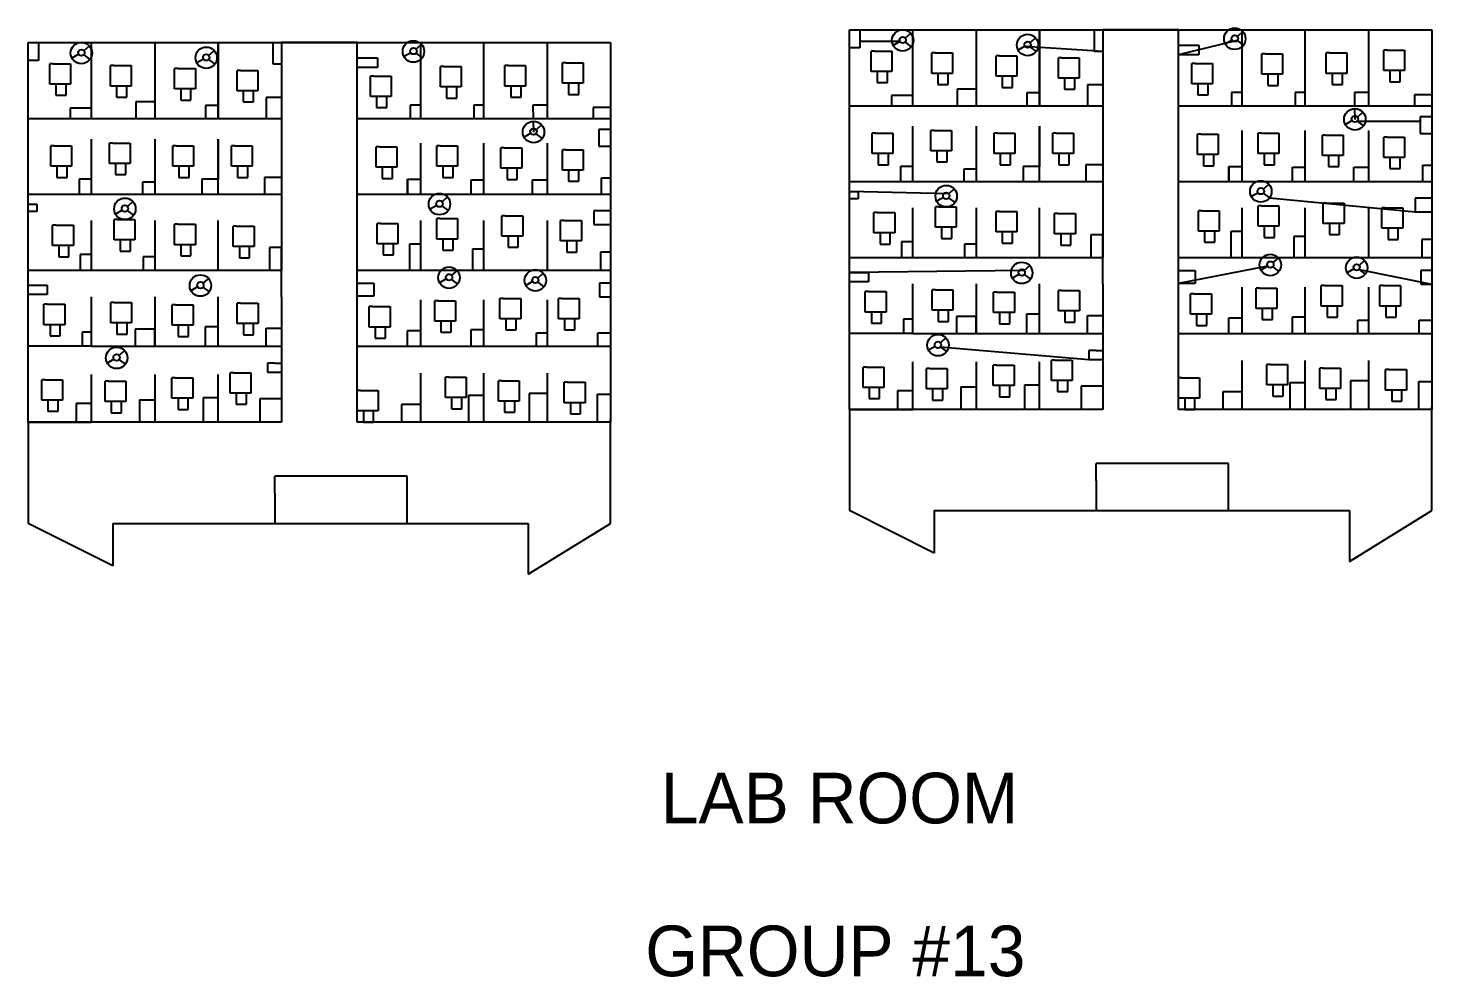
# Model space of a CAD drawing. Header units: inches. Extents: x -283 to 383, y -369 to 81.
import ezdxf

# ---------------------------------------------------------------- set-up
doc = ezdxf.new("R2010")
doc.units = ezdxf.units.IN
doc.header["$MEASUREMENT"] = 0

msp = doc.modelspace()

# ---------------------------------------------------------------- linework, layer by layer
for p, q in [((106.64, 80.31), (382.64, 80.31)), ((106.64, -99.69), (106.64, 80.31)), ((106.64, 80.31), (111.54, 80.31)), ((106.64, 80.31), (222.56, 80.31)), ((111.54, 80.31), (111.54, 71.79)), ((136.64, 44.31), (136.64, 80.31)), ((166.64, 80.31), (166.64, 44.31)), ((196.64, 44.31), (196.64, 80.31)), ((196.64, 80.31), (196.64, 44.31)), ((222.56, 80.31), (222.56, 70.21)), ((262.64, 80.31), (226.64, 80.31)), ((226.64, 80.31), (226.64, -27.69)), ((262.64, -99.69), (262.64, 80.31)), ((262.64, 80.31), (292.64, 80.31)), ((292.64, 80.31), (292.64, 44.31)), ((322.64, 44.31), (322.64, 80.31)), ((352.64, 80.31), (352.64, 44.31)), ((382.64, 80.31), (382.64, -99.69)), ((-282.52, 74.29), (-6.52, 74.29)), ((-282.52, -105.71), (-282.52, 74.29)), ((-282.52, 74.29), (-277.62, 74.29)), ((-282.52, 74.29), (-166.6, 74.29)), ((-277.62, 74.29), (-277.62, 65.77)), ((-252.52, 38.29), (-252.52, 74.29)), ((-222.52, 74.29), (-222.52, 38.29)), ((-192.52, 74.29), (-192.52, 38.29)), ((-192.52, 38.29), (-192.52, 74.29)), ((-166.6, 74.29), (-166.6, 64.19)), ((-126.52, 74.29), (-162.52, 74.29)), ((-162.52, 74.29), (-162.52, -33.71)), ((-126.52, -105.71), (-126.52, 74.29)), ((-126.52, 74.29), (-96.52, 74.29)), ((-96.15, 73.42), (-98.71, 71.1)), ((-96.52, 74.29), (-96.52, 38.29)), ((-66.52, 38.29), (-66.52, 74.29)), ((-36.52, 74.29), (-36.52, 38.29)), ((-6.52, 74.29), (-6.52, -105.71)), ((130.59, 74.68), (127.44, 72.84)), ((133.03, 74.43), (135.96, 72.22)), ((135.67, 78.7), (133.11, 76.38)), ((194.83, 76.46), (192.26, 74.14)), ((287.93, 75.42), (284.78, 73.57)), ((290.37, 75.17), (293.3, 72.95)), ((293.01, 79.43), (290.45, 77.11)), ((-258.58, 68.67), (-261.73, 66.82)), ((-256.14, 68.42), (-253.2, 66.21)), ((-253.5, 72.69), (-256.06, 70.37)), ((-194.34, 70.45), (-196.9, 68.13)), ((-126.52, 67.04), (-116.94, 67.04)), ((-116.94, 67.04), (-116.94, 62.34)), ((-101.23, 69.4), (-104.38, 67.56)), ((-98.79, 69.15), (-95.86, 66.94)), ((111.54, 71.79), (106.64, 71.79)), ((116.94, 60.53), (116.94, 70.2)), ((118.52, 70.2), (116.94, 70.2)), ((118.52, 70.2), (126.81, 70.2)), ((126.81, 70.2), (126.81, 60.53)), ((145.62, 59.64), (145.62, 69.3)), ((147.2, 69.3), (145.62, 69.3)), ((147.2, 69.3), (155.49, 69.3)), ((155.49, 69.3), (155.49, 59.64)), ((176.1, 58.29), (176.1, 67.96)), ((177.68, 67.96), (176.1, 67.96)), ((177.68, 67.96), (185.97, 67.96)), ((185.97, 67.96), (185.97, 58.29)), ((189.75, 72.45), (186.59, 70.6)), ((192.18, 72.19), (195.12, 69.98)), ((205.68, 57.4), (205.68, 67.06)), ((207.25, 67.06), (205.68, 67.06)), ((207.25, 67.06), (215.55, 67.06)), ((215.55, 67.06), (215.55, 57.4)), ((222.56, 70.21), (226.64, 70.21)), ((262.64, 73.05), (272.22, 73.05)), ((272.22, 68.35), (262.64, 68.35)), ((272.22, 73.05), (272.22, 68.35)), ((302.03, 59.19), (302.03, 68.85)), ((303.61, 68.85), (302.03, 68.85)), ((303.61, 68.85), (311.9, 68.85)), ((311.9, 68.85), (311.9, 59.19)), ((332.51, 59.64), (332.51, 69.3)), ((334.09, 69.3), (332.51, 69.3)), ((334.09, 69.3), (342.38, 69.3)), ((342.38, 69.3), (342.38, 59.64)), ((359.85, 60.98), (359.85, 70.64)), ((361.43, 70.64), (359.85, 70.64)), ((361.43, 70.64), (369.72, 70.64)), ((369.72, 70.64), (369.72, 60.98)), ((-277.62, 65.77), (-282.52, 65.77)), ((-272.23, 54.52), (-272.23, 64.18)), ((-270.65, 64.18), (-272.23, 64.18)), ((-270.65, 64.18), (-262.35, 64.18)), ((-262.35, 64.18), (-262.35, 54.52)), ((-243.54, 53.62), (-243.54, 63.29)), ((-241.96, 63.29), (-243.54, 63.29)), ((-241.96, 63.29), (-233.67, 63.29)), ((-233.67, 63.29), (-233.67, 53.62)), ((-213.07, 52.28), (-213.07, 61.94)), ((-211.49, 61.94), (-213.07, 61.94)), ((-211.49, 61.94), (-203.2, 61.94)), ((-203.2, 61.94), (-203.2, 52.28)), ((-199.42, 66.43), (-202.57, 64.58)), ((-196.98, 66.18), (-194.04, 63.97)), ((-183.49, 51.38), (-183.49, 61.05)), ((-181.91, 61.05), (-183.49, 61.05)), ((-181.91, 61.05), (-173.62, 61.05)), ((-173.62, 61.05), (-173.62, 51.38)), ((-166.6, 64.19), (-162.52, 64.19)), ((-116.94, 62.34), (-126.52, 62.34)), ((-87.13, 53.18), (-87.13, 62.84)), ((-85.55, 62.84), (-87.13, 62.84)), ((-85.55, 62.84), (-77.26, 62.84)), ((-77.26, 62.84), (-77.26, 53.18)), ((-56.65, 53.62), (-56.65, 63.29)), ((-55.08, 63.29), (-56.65, 63.29)), ((-55.08, 63.29), (-46.78, 63.29)), ((-46.78, 63.29), (-46.78, 53.62)), ((-29.32, 54.97), (-29.32, 64.63)), ((-27.74, 64.63), (-29.32, 64.63)), ((-27.74, 64.63), (-19.44, 64.63)), ((-19.44, 64.63), (-19.44, 54.97)), ((126.81, 60.53), (116.94, 60.53)), ((116.94, 60.53), (116.94, 60.53)), ((119.83, 60.53), (119.83, 55.24)), ((124.68, 55.24), (124.68, 60.53)), ((268.87, 54.71), (268.87, 64.38)), ((270.45, 64.38), (268.87, 64.38)), ((270.45, 64.38), (278.74, 64.38)), ((278.74, 64.38), (278.74, 54.71)), ((369.72, 60.98), (359.85, 60.98)), ((359.85, 60.98), (359.85, 60.98)), ((362.74, 60.98), (362.74, 55.69)), ((367.59, 55.69), (367.59, 60.98)), ((-262.35, 54.52), (-272.23, 54.52)), ((-272.23, 54.52), (-272.23, 54.52)), ((-269.34, 54.52), (-269.34, 49.23)), ((-264.48, 49.23), (-264.48, 54.52)), ((-233.67, 53.62), (-243.54, 53.62)), ((-243.54, 53.62), (-243.54, 53.62)), ((-240.65, 53.62), (-240.65, 48.33)), ((-235.8, 48.33), (-235.8, 53.62)), ((-120.3, 48.7), (-120.3, 58.36)), ((-118.72, 58.36), (-120.3, 58.36)), ((-118.72, 58.36), (-110.42, 58.36)), ((-110.42, 58.36), (-110.42, 48.7)), ((-46.78, 53.62), (-56.65, 53.62)), ((-56.65, 53.62), (-56.65, 53.62)), ((-53.77, 53.62), (-53.77, 48.33)), ((-48.91, 48.33), (-48.91, 53.62)), ((-19.44, 54.97), (-29.32, 54.97)), ((-29.32, 54.97), (-29.32, 54.97)), ((-26.43, 54.97), (-26.43, 49.68)), ((-21.57, 49.68), (-21.57, 54.97)), ((119.83, 55.24), (124.68, 55.24)), ((155.49, 59.64), (145.62, 59.64)), ((145.62, 59.64), (145.62, 59.64)), ((148.51, 59.64), (148.51, 54.35)), ((148.51, 54.35), (153.36, 54.35)), ((153.36, 54.35), (153.36, 59.64)), ((185.97, 58.29), (176.1, 58.29)), ((176.1, 58.29), (176.1, 58.29)), ((178.98, 58.29), (178.98, 53)), ((183.84, 53), (183.84, 58.29)), ((215.55, 57.4), (205.68, 57.4)), ((205.68, 57.4), (205.68, 57.4)), ((208.56, 57.4), (208.56, 52.11)), ((213.42, 52.11), (213.42, 57.4)), ((226.64, 54.18), (219.42, 54.18)), ((219.42, 54.18), (219.42, 44.31)), ((278.74, 54.71), (268.87, 54.71)), ((268.87, 54.71), (268.87, 54.71)), ((271.76, 54.71), (271.76, 49.42)), ((276.61, 49.42), (276.61, 54.71)), ((311.9, 59.19), (302.03, 59.19)), ((302.03, 59.19), (302.03, 59.19)), ((304.92, 59.19), (304.92, 53.9)), ((304.92, 53.9), (309.77, 53.9)), ((309.77, 53.9), (309.77, 59.19)), ((342.38, 59.64), (332.51, 59.64)), ((332.51, 59.64), (332.51, 59.64)), ((335.4, 59.64), (335.4, 54.35)), ((335.4, 54.35), (340.25, 54.35)), ((340.25, 54.35), (340.25, 59.64)), ((362.74, 55.69), (367.59, 55.69)), ((-269.34, 49.23), (-264.48, 49.23)), ((-240.65, 48.33), (-235.8, 48.33)), ((-203.2, 52.28), (-213.07, 52.28)), ((-213.07, 52.28), (-213.07, 52.28)), ((-210.18, 52.28), (-210.18, 46.99)), ((-210.18, 46.99), (-205.33, 46.99)), ((-205.33, 46.99), (-205.33, 52.28)), ((-173.62, 51.38), (-183.49, 51.38)), ((-183.49, 51.38), (-183.49, 51.38)), ((-180.6, 51.38), (-180.6, 46.09)), ((-175.75, 46.09), (-175.75, 51.38)), ((-162.52, 48.16), (-169.75, 48.16)), ((-169.75, 48.16), (-169.75, 38.29)), ((-110.42, 48.7), (-120.3, 48.7)), ((-120.3, 48.7), (-120.3, 48.7)), ((-117.41, 48.7), (-117.41, 43.41)), ((-112.55, 43.41), (-112.55, 48.7)), ((-77.26, 53.18), (-87.13, 53.18)), ((-87.13, 53.18), (-87.13, 53.18)), ((-84.24, 53.18), (-84.24, 47.88)), ((-84.24, 47.88), (-79.39, 47.88)), ((-79.39, 47.88), (-79.39, 53.18)), ((-53.77, 48.33), (-48.91, 48.33)), ((-26.43, 49.68), (-21.57, 49.68)), ((136.64, 49.07), (126.64, 49.07)), ((126.64, 49.07), (126.64, 44.31)), ((166.64, 52.13), (157.68, 52.13)), ((157.68, 52.13), (157.68, 44.31)), ((178.98, 53), (183.84, 53)), ((196.64, 50.43), (190.77, 50.43)), ((190.77, 50.43), (190.77, 44.31)), ((208.56, 52.11), (213.42, 52.11)), ((271.76, 49.42), (276.61, 49.42)), ((292.64, 50.5), (287.74, 50.5)), ((287.74, 50.5), (287.74, 44.31)), ((322.64, 50.5), (317.88, 50.5)), ((317.88, 50.5), (317.88, 44.31)), ((352.64, 50.5), (345.88, 50.5)), ((345.88, 50.5), (346, 44.31)), ((382.64, 49.42), (374.41, 49.42)), ((374.41, 49.42), (374.41, 44.31)), ((-252.52, 43.05), (-262.52, 43.05)), ((-262.52, 43.05), (-262.52, 38.29)), ((-222.52, 46.12), (-231.48, 46.12)), ((-231.48, 46.12), (-231.48, 38.29)), ((-192.52, 44.42), (-198.4, 44.42)), ((-198.4, 44.42), (-198.4, 38.29)), ((-180.6, 46.09), (-175.75, 46.09)), ((-117.41, 43.41), (-112.55, 43.41)), ((-96.52, 44.48), (-101.43, 44.48)), ((-101.43, 44.48), (-101.43, 38.29)), ((-66.52, 44.48), (-71.28, 44.48)), ((-71.28, 44.48), (-71.28, 38.29)), ((-36.52, 44.48), (-43.29, 44.48)), ((-43.29, 44.48), (-43.17, 38.29)), ((-6.52, 43.41), (-14.76, 43.41)), ((-14.76, 43.41), (-14.76, 38.29)), ((106.64, 8.31), (106.64, 44.31)), ((106.64, 44.31), (226.64, 44.31)), ((262.64, 44.31), (382.64, 44.31)), ((346.02, 42.92), (346.12, 37.83)), ((349.89, 41.25), (347.33, 38.93)), ((-282.52, 2.29), (-282.52, 38.29)), ((-282.52, 38.29), (-162.52, 38.29)), ((-126.52, 38.29), (-6.52, 38.29)), ((-43.14, 36.91), (-43.04, 31.82)), ((-39.27, 35.23), (-41.83, 32.92)), ((136.64, 8.31), (136.64, 34.52)), ((166.64, 34.52), (166.64, 8.31)), ((196.64, 8.31), (196.64, 34.52)), ((196.64, 34.52), (196.64, 15.48)), ((344.81, 37.23), (341.66, 35.39)), ((347.25, 36.98), (350.19, 34.77)), ((382.64, 39), (377.11, 39)), ((377.11, 39), (377.11, 31.08)), ((-252.52, 2.29), (-252.52, 28.5)), ((-222.52, 28.5), (-222.52, 2.29)), ((-192.52, 2.29), (-192.52, 28.5)), ((-192.52, 28.5), (-192.52, 9.46)), ((-44.35, 31.22), (-47.5, 29.37)), ((-41.91, 30.97), (-38.98, 28.76)), ((-6.52, 32.99), (-12.05, 32.99)), ((-12.05, 32.99), (-12.05, 25.07)), ((117.39, 21.58), (117.39, 31.25)), ((118.96, 31.25), (117.39, 31.25)), ((118.96, 31.25), (127.26, 31.25)), ((127.26, 31.25), (127.26, 21.58)), ((145.17, 22.92), (145.17, 32.59)), ((146.75, 32.59), (145.17, 32.59)), ((146.75, 32.59), (155.04, 32.59)), ((155.04, 32.59), (155.04, 22.92)), ((175.2, 21.58), (175.2, 31.25)), ((176.78, 31.25), (175.2, 31.25)), ((176.78, 31.25), (185.07, 31.25)), ((185.07, 31.25), (185.07, 21.58)), ((202.99, 21.58), (202.99, 31.25)), ((204.57, 31.25), (202.99, 31.25)), ((204.57, 31.25), (212.86, 31.25)), ((212.86, 31.25), (212.86, 21.58)), ((271.56, 21.13), (271.56, 30.8)), ((273.14, 30.8), (271.56, 30.8)), ((273.14, 30.8), (281.43, 30.8)), ((281.43, 30.8), (281.43, 21.13)), ((292.64, 32.59), (292.64, 8.31)), ((300.24, 21.58), (300.24, 31.25)), ((301.82, 31.25), (300.24, 31.25)), ((301.82, 31.25), (310.11, 31.25)), ((310.11, 31.25), (310.11, 21.58)), ((322.64, 8.31), (322.64, 32.59)), ((330.72, 20.69), (330.72, 30.35)), ((332.29, 30.35), (330.72, 30.35)), ((332.29, 30.35), (340.59, 30.35)), ((340.59, 30.35), (340.59, 20.69)), ((352.64, 32.59), (352.64, 8.31)), ((359.85, 19.79), (359.85, 29.45)), ((361.43, 29.45), (359.85, 29.45)), ((361.43, 29.45), (369.72, 29.45)), ((369.72, 29.45), (369.72, 19.79)), ((377.11, 31.08), (382.64, 31.08)), ((-271.78, 15.57), (-271.78, 25.23)), ((-270.2, 25.23), (-271.78, 25.23)), ((-270.2, 25.23), (-261.91, 25.23)), ((-261.91, 25.23), (-261.91, 15.57)), ((-243.99, 16.91), (-243.99, 26.58)), ((-242.41, 26.58), (-243.99, 26.58)), ((-242.41, 26.58), (-234.12, 26.58)), ((-234.12, 26.58), (-234.12, 16.91)), ((-213.96, 15.57), (-213.96, 25.23)), ((-212.38, 25.23), (-213.96, 25.23)), ((-212.38, 25.23), (-204.09, 25.23)), ((-204.09, 25.23), (-204.09, 15.57)), ((-186.18, 15.57), (-186.18, 25.23)), ((-184.6, 25.23), (-186.18, 25.23)), ((-184.6, 25.23), (-176.31, 25.23)), ((-176.31, 25.23), (-176.31, 15.57)), ((-117.61, 15.12), (-117.61, 24.78)), ((-116.03, 24.78), (-117.61, 24.78)), ((-116.03, 24.78), (-107.73, 24.78)), ((-107.73, 24.78), (-107.73, 15.12)), ((-96.52, 26.58), (-96.52, 2.29)), ((-88.92, 15.57), (-88.92, 25.23)), ((-87.34, 25.23), (-88.92, 25.23)), ((-87.34, 25.23), (-79.05, 25.23)), ((-79.05, 25.23), (-79.05, 15.57)), ((-66.52, 2.29), (-66.52, 26.58)), ((-58.45, 14.67), (-58.45, 24.34)), ((-56.87, 24.34), (-58.45, 24.34)), ((-56.87, 24.34), (-48.58, 24.34)), ((-48.58, 24.34), (-48.58, 14.67)), ((-36.52, 26.58), (-36.52, 2.29)), ((-29.32, 13.78), (-29.32, 23.44)), ((-27.74, 23.44), (-29.32, 23.44)), ((-27.74, 23.44), (-19.44, 23.44)), ((-19.44, 23.44), (-19.44, 13.78)), ((-12.05, 25.07), (-6.52, 25.07)), ((127.26, 21.58), (117.39, 21.58)), ((117.39, 21.58), (117.39, 21.58)), ((120.27, 21.58), (120.27, 16.29)), ((125.13, 16.29), (125.13, 21.58)), ((155.04, 22.92), (145.17, 22.92)), ((145.17, 22.92), (145.17, 22.92)), ((148.06, 22.92), (148.06, 17.63)), ((152.91, 17.63), (152.91, 22.92)), ((185.07, 21.58), (175.2, 21.58)), ((175.2, 21.58), (175.2, 21.58)), ((178.09, 21.58), (178.09, 16.29)), ((182.94, 16.29), (182.94, 21.58)), ((212.86, 21.58), (202.99, 21.58)), ((202.99, 21.58), (202.99, 21.58)), ((205.87, 21.58), (205.87, 16.29)), ((210.73, 16.29), (210.73, 21.58)), ((281.43, 21.13), (271.56, 21.13)), ((271.56, 21.13), (271.56, 21.13)), ((274.45, 21.13), (274.45, 15.84)), ((279.3, 15.84), (279.3, 21.13)), ((310.11, 21.58), (300.24, 21.58)), ((300.24, 21.58), (300.24, 21.58)), ((303.13, 21.58), (303.13, 16.29)), ((307.98, 16.29), (307.98, 21.58)), ((340.59, 20.69), (330.72, 20.69)), ((330.72, 20.69), (330.72, 20.69)), ((333.6, 20.69), (333.6, 15.4)), ((338.46, 15.4), (338.46, 20.69)), ((-261.91, 15.57), (-271.78, 15.57)), ((-271.78, 15.57), (-271.78, 15.57)), ((-268.89, 15.57), (-268.89, 10.28)), ((-264.04, 10.28), (-264.04, 15.57)), ((-234.12, 16.91), (-243.99, 16.91)), ((-243.99, 16.91), (-243.99, 16.91)), ((-241.1, 16.91), (-241.1, 11.62)), ((-236.25, 11.62), (-236.25, 16.91)), ((-204.09, 15.57), (-213.96, 15.57)), ((-213.96, 15.57), (-213.96, 15.57)), ((-211.07, 15.57), (-211.07, 10.28)), ((-206.22, 10.28), (-206.22, 15.57)), ((-176.31, 15.57), (-186.18, 15.57)), ((-186.18, 15.57), (-186.18, 15.57)), ((-183.29, 15.57), (-183.29, 10.28)), ((-178.44, 10.28), (-178.44, 15.57)), ((-107.73, 15.12), (-117.61, 15.12)), ((-117.61, 15.12), (-117.61, 15.12)), ((-114.72, 15.12), (-114.72, 9.83)), ((-109.86, 9.83), (-109.86, 15.12)), ((-79.05, 15.57), (-88.92, 15.57)), ((-88.92, 15.57), (-88.92, 15.57)), ((-86.03, 15.57), (-86.03, 10.28)), ((-81.18, 10.28), (-81.18, 15.57)), ((-48.58, 14.67), (-58.45, 14.67)), ((-58.45, 14.67), (-58.45, 14.67)), ((-55.56, 14.67), (-55.56, 9.38)), ((-50.71, 9.38), (-50.71, 14.67)), ((-19.44, 13.78), (-29.32, 13.78)), ((-29.32, 13.78), (-29.32, 13.78)), ((-26.43, 13.78), (-26.43, 8.49)), ((-21.57, 8.49), (-21.57, 13.78)), ((120.27, 16.29), (125.13, 16.29)), ((136.64, 15.48), (130.85, 15.48)), ((130.85, 15.48), (130.85, 8.31)), ((148.06, 17.63), (152.91, 17.63)), ((166.64, 14.13), (160.84, 14.13)), ((160.84, 14.13), (160.84, 8.31)), ((178.09, 16.29), (182.94, 16.29)), ((196.64, 15.48), (188.93, 15.48)), ((188.93, 15.48), (188.93, 8.31)), ((205.87, 16.29), (210.73, 16.29)), ((226.64, 16.29), (218.65, 16.29)), ((218.65, 16.29), (218.65, 8.31)), ((274.45, 15.84), (279.3, 15.84)), ((286.38, 15.46), (286.38, 8.31)), ((286.38, 8.31), (286.38, 15.46)), ((286.38, 15.46), (292.64, 15.46)), ((303.13, 16.29), (307.98, 16.29)), ((316.63, 8.31), (316.63, 15.16)), ((316.63, 15.16), (322.64, 15.16)), ((333.6, 15.4), (338.46, 15.4)), ((345.66, 8.31), (345.66, 15.16)), ((345.66, 15.16), (352.64, 15.16)), ((369.72, 19.79), (359.85, 19.79)), ((359.85, 19.79), (359.85, 19.79)), ((362.74, 19.79), (362.74, 14.5)), ((362.74, 14.5), (367.59, 14.5)), ((367.59, 14.5), (367.59, 19.79)), ((378.33, 8.31), (378.33, 16.06)), ((378.33, 16.06), (382.64, 16.06)), ((-268.89, 10.28), (-264.04, 10.28)), ((-252.52, 9.46), (-258.31, 9.46)), ((-258.31, 9.46), (-258.31, 2.29)), ((-241.1, 11.62), (-236.25, 11.62)), ((-222.52, 8.12), (-228.33, 8.12)), ((-228.33, 8.12), (-228.33, 2.29)), ((-211.07, 10.28), (-206.22, 10.28)), ((-192.52, 9.46), (-200.23, 9.46)), ((-200.23, 9.46), (-200.23, 2.29)), ((-183.29, 10.28), (-178.44, 10.28)), ((-162.52, 10.27), (-170.52, 10.27)), ((-170.52, 10.27), (-170.52, 2.29)), ((-114.72, 9.83), (-109.86, 9.83)), ((-102.78, 9.44), (-102.78, 2.29)), ((-102.78, 2.29), (-102.78, 9.44)), ((-102.78, 9.44), (-96.52, 9.44)), ((-86.03, 10.28), (-81.18, 10.28)), ((-72.54, 2.29), (-72.54, 9.14)), ((-72.54, 9.14), (-66.52, 9.14)), ((-55.56, 9.38), (-50.71, 9.38)), ((-43.5, 2.29), (-43.5, 9.14)), ((-43.5, 9.14), (-36.52, 9.14)), ((-26.43, 8.49), (-21.57, 8.49)), ((-10.84, 2.29), (-10.84, 10.05)), ((-10.84, 10.05), (-6.52, 10.05)), ((106.64, -27.69), (106.64, 8.31)), ((106.64, 8.31), (226.64, 8.31)), ((262.64, 8.31), (382.64, 8.31)), ((305.34, 7.07), (302.78, 4.75)), ((-282.52, -33.71), (-282.52, 2.29)), ((-282.52, 2.29), (-162.52, 2.29)), ((-126.52, 2.29), (-6.52, 2.29)), ((-83.82, 1.05), (-86.39, -1.27)), ((106.64, 3.6), (110.83, 3.6)), ((110.83, 0.11), (106.64, 0.11)), ((110.83, 3.6), (110.83, 0.11)), ((151.19, 0.81), (148.04, -1.03)), ((153.63, 0.56), (156.56, -1.65)), ((156.27, 4.83), (153.71, 2.51)), ((300.26, 3.05), (297.11, 1.2)), ((302.7, 2.8), (305.63, 0.59)), ((382.64, 0.48), (374.77, 0.48)), ((374.77, 0.48), (374.77, -5.98)), ((-282.52, -2.42), (-278.33, -2.42)), ((-278.33, -5.9), (-282.52, -5.9)), ((-278.33, -2.42), (-278.33, -5.9)), ((-237.97, -5.2), (-241.12, -7.05)), ((-235.53, -5.45), (-232.6, -7.66)), ((-232.89, -1.19), (-235.45, -3.51)), ((-88.91, -2.96), (-92.06, -4.81)), ((-86.47, -3.21), (-83.53, -5.42)), ((-6.52, -5.53), (-14.4, -5.53)), ((-14.4, -5.53), (-14.4, -11.99)), ((118.28, -16.03), (118.28, -6.36)), ((119.86, -6.36), (118.28, -6.36)), ((119.86, -6.36), (128.15, -6.36)), ((128.15, -6.36), (128.15, -16.03)), ((136.64, -27.69), (136.64, -4.1)), ((147.41, -13.34), (147.41, -3.68)), ((148.99, -3.68), (147.41, -3.68)), ((148.99, -3.68), (157.28, -3.68)), ((157.28, -3.68), (157.28, -13.34)), ((166.64, -4.1), (166.64, -27.69)), ((176.1, -15.58), (176.1, -5.91)), ((177.68, -5.91), (176.1, -5.91)), ((177.68, -5.91), (185.97, -5.91)), ((185.97, -5.91), (185.97, -15.58)), ((196.64, -27.69), (196.64, -4.1)), ((272, -15.13), (272, -5.47)), ((273.58, -5.47), (272, -5.47)), ((273.58, -5.47), (281.88, -5.47)), ((281.88, -5.47), (281.88, -15.13)), ((292.64, -4.1), (292.64, -27.69)), ((300.24, -12.89), (300.24, -3.23)), ((301.82, -3.23), (300.24, -3.23)), ((301.82, -3.23), (310.11, -3.23)), ((310.11, -3.23), (310.11, -12.89)), ((322.64, -27.69), (322.64, -4.1)), ((331.16, -11.55), (331.16, -1.88)), ((332.74, -1.88), (331.16, -1.88)), ((332.74, -1.88), (341.04, -1.88)), ((341.04, -1.88), (341.04, -11.55)), ((352.64, -4.1), (352.64, -27.69)), ((358.95, -13.79), (358.95, -4.12)), ((360.53, -4.12), (358.95, -4.12)), ((360.53, -4.12), (368.82, -4.12)), ((368.82, -4.12), (368.82, -13.79)), ((374.77, -5.98), (382.64, -5.98)), ((-270.88, -22.04), (-270.88, -12.38)), ((-269.3, -12.38), (-270.88, -12.38)), ((-269.3, -12.38), (-261.01, -12.38)), ((-261.01, -12.38), (-261.01, -22.04)), ((-252.52, -33.71), (-252.52, -10.11)), ((-241.75, -19.35), (-241.75, -9.69)), ((-240.17, -9.69), (-241.75, -9.69)), ((-240.17, -9.69), (-231.88, -9.69)), ((-231.88, -9.69), (-231.88, -19.35)), ((-222.52, -10.11), (-222.52, -33.71)), ((-213.07, -21.59), (-213.07, -11.93)), ((-211.49, -11.93), (-213.07, -11.93)), ((-211.49, -11.93), (-203.2, -11.93)), ((-203.2, -11.93), (-203.2, -21.59)), ((-192.52, -33.71), (-192.52, -10.11)), ((-185.28, -22.49), (-185.28, -12.82)), ((-183.7, -12.82), (-185.28, -12.82)), ((-183.7, -12.82), (-175.41, -12.82)), ((-175.41, -12.82), (-175.41, -22.49)), ((-117.16, -21.14), (-117.16, -11.48)), ((-115.58, -11.48), (-117.16, -11.48)), ((-115.58, -11.48), (-107.29, -11.48)), ((-107.29, -11.48), (-107.29, -21.14)), ((-96.52, -10.11), (-96.52, -33.71)), ((-88.92, -18.91), (-88.92, -9.24)), ((-87.34, -9.24), (-88.92, -9.24)), ((-87.34, -9.24), (-79.05, -9.24)), ((-79.05, -9.24), (-79.05, -18.91)), ((-66.52, -33.71), (-66.52, -10.11)), ((-58, -17.56), (-58, -7.9)), ((-56.42, -7.9), (-58, -7.9)), ((-56.42, -7.9), (-48.13, -7.9)), ((-48.13, -7.9), (-48.13, -17.56)), ((-36.52, -10.11), (-36.52, -33.71)), ((-30.21, -19.8), (-30.21, -10.14)), ((-28.63, -10.14), (-30.21, -10.14)), ((-28.63, -10.14), (-20.34, -10.14)), ((-20.34, -10.14), (-20.34, -19.8)), ((-14.4, -11.99), (-6.52, -11.99)), ((203.88, -16.47), (203.88, -6.81)), ((205.46, -6.81), (203.88, -6.81)), ((205.46, -6.81), (213.75, -6.81)), ((213.75, -6.81), (213.75, -16.47)), ((310.11, -12.89), (300.24, -12.89)), ((300.24, -12.89), (300.24, -12.89)), ((303.13, -12.89), (303.13, -18.18)), ((307.98, -18.18), (307.98, -12.89)), ((341.04, -11.55), (331.16, -11.55)), ((331.16, -11.55), (331.16, -11.55)), ((334.05, -11.55), (334.05, -16.84)), ((338.91, -16.84), (338.91, -11.55)), ((-231.88, -19.35), (-241.75, -19.35)), ((-241.75, -19.35), (-241.75, -19.35)), ((-238.86, -19.35), (-238.86, -24.64)), ((-234.01, -24.64), (-234.01, -19.35)), ((-79.05, -18.91), (-88.92, -18.91)), ((-88.92, -18.91), (-88.92, -18.91)), ((-86.03, -18.91), (-86.03, -24.2)), ((-81.18, -24.2), (-81.18, -18.91)), ((-48.13, -17.56), (-58, -17.56)), ((-58, -17.56), (-58, -17.56)), ((-55.11, -17.56), (-55.11, -22.85)), ((-50.26, -22.85), (-50.26, -17.56)), ((-20.34, -19.8), (-30.21, -19.8)), ((-30.21, -19.8), (-30.21, -19.8)), ((-27.32, -19.8), (-27.32, -25.09)), ((-22.47, -25.09), (-22.47, -19.8)), ((128.15, -16.03), (118.28, -16.03)), ((118.28, -16.03), (118.28, -16.03)), ((121.17, -16.03), (121.17, -21.32)), ((126.02, -21.32), (126.02, -16.03)), ((157.28, -13.34), (147.41, -13.34)), ((147.41, -13.34), (147.41, -13.34)), ((150.3, -13.34), (150.3, -18.63)), ((150.3, -18.63), (155.15, -18.63)), ((155.15, -18.63), (155.15, -13.34)), ((185.97, -15.58), (176.1, -15.58)), ((176.1, -15.58), (176.1, -15.58)), ((178.98, -15.58), (178.98, -20.87)), ((183.84, -20.87), (183.84, -15.58)), ((213.75, -16.47), (203.88, -16.47)), ((203.88, -16.47), (203.88, -16.47)), ((206.77, -16.47), (206.77, -21.76)), ((211.62, -21.76), (211.62, -16.47)), ((226.64, -16.97), (221.08, -16.97)), ((221.08, -16.97), (221.08, -27.69)), ((226.64, -27.69), (226.64, -16.97)), ((281.88, -15.13), (272, -15.13)), ((272, -15.13), (272, -15.13)), ((274.89, -15.13), (274.89, -20.42)), ((279.75, -20.42), (279.75, -15.13)), ((287.44, -27.69), (287.44, -15.13)), ((287.44, -15.13), (292.64, -15.13)), ((303.13, -18.18), (307.98, -18.18)), ((322.64, -17.76), (317.24, -17.76)), ((317.24, -17.76), (317.24, -27.69)), ((334.05, -16.84), (338.91, -16.84)), ((368.82, -13.79), (358.95, -13.79)), ((358.95, -13.79), (358.95, -13.79)), ((361.84, -13.79), (361.84, -19.08)), ((361.84, -19.08), (366.69, -19.08)), ((366.69, -19.08), (366.69, -13.79)), ((382.64, -19.08), (377.87, -19.08)), ((377.87, -19.08), (377.87, -27.69)), ((-261.01, -22.04), (-270.88, -22.04)), ((-270.88, -22.04), (-270.88, -22.04)), ((-267.99, -22.04), (-267.99, -27.33)), ((-263.14, -27.33), (-263.14, -22.04)), ((-252.52, -26.22), (-257.77, -26.22)), ((-257.77, -26.22), (-257.77, -33.71)), ((-238.86, -24.64), (-234.01, -24.64)), ((-203.2, -21.59), (-213.07, -21.59)), ((-213.07, -21.59), (-213.07, -21.59)), ((-210.18, -21.59), (-210.18, -26.88)), ((-205.33, -26.88), (-205.33, -21.59)), ((-175.41, -22.49), (-185.28, -22.49)), ((-185.28, -22.49), (-185.28, -22.49)), ((-182.39, -22.49), (-182.39, -27.78)), ((-177.54, -27.78), (-177.54, -22.49)), ((-162.52, -22.98), (-168.09, -22.98)), ((-168.09, -22.98), (-168.09, -33.71)), ((-162.52, -33.71), (-162.52, -22.98)), ((-107.29, -21.14), (-117.16, -21.14)), ((-117.16, -21.14), (-117.16, -21.14)), ((-114.27, -21.14), (-114.27, -26.44)), ((-114.27, -26.44), (-109.42, -26.44)), ((-109.42, -26.44), (-109.42, -21.14)), ((-101.72, -33.71), (-101.72, -21.14)), ((-101.72, -21.14), (-96.52, -21.14)), ((-86.03, -24.2), (-81.18, -24.2)), ((-66.52, -23.77), (-71.92, -23.77)), ((-71.92, -23.77), (-71.92, -33.71)), ((-55.11, -22.85), (-50.26, -22.85)), ((-27.32, -25.09), (-22.47, -25.09)), ((-6.52, -25.09), (-11.3, -25.09)), ((-11.3, -25.09), (-11.3, -33.71)), ((121.17, -21.32), (126.02, -21.32)), ((136.64, -20.21), (131.39, -20.21)), ((131.39, -20.21), (131.39, -27.69)), ((166.64, -21.29), (161.11, -21.29)), ((161.11, -21.29), (161.11, -27.69)), ((178.98, -20.87), (183.84, -20.87)), ((196.64, -27.69), (196.64, -20.75)), ((206.77, -21.76), (211.62, -21.76)), ((274.89, -20.42), (279.75, -20.42)), ((-267.99, -27.33), (-263.14, -27.33)), ((-222.52, -27.3), (-228.06, -27.3)), ((-228.06, -27.3), (-228.06, -33.71)), ((-210.18, -26.88), (-205.33, -26.88)), ((-192.52, -33.71), (-192.52, -26.76)), ((-182.39, -27.78), (-177.54, -27.78)), ((106.64, -63.69), (106.64, -27.69)), ((106.64, -27.69), (226.64, -27.69)), ((192.07, -31.53), (189.51, -33.85)), ((226.64, -40.22), (226.64, -27.69)), ((262.64, -27.69), (382.64, -27.69)), ((304.79, -31.8), (301.64, -33.65)), ((307.23, -32.06), (310.17, -34.27)), ((309.87, -27.79), (307.31, -30.11)), ((345.67, -33.1), (342.52, -34.95)), ((350.75, -29.09), (348.19, -31.41)), ((-282.52, -69.71), (-282.52, -33.71)), ((-282.52, -33.71), (-162.52, -33.71)), ((-197.09, -37.55), (-199.66, -39.87)), ((-162.52, -46.24), (-162.52, -33.71)), ((-126.52, -33.71), (-6.52, -33.71)), ((-126.52, -39.87), (-118.7, -39.87)), ((-118.7, -39.87), (-118.7, -46.04)), ((-84.37, -37.82), (-87.52, -39.67)), ((-81.93, -38.07), (-79, -40.28)), ((-79.29, -33.8), (-81.85, -36.12)), ((-43.49, -39.11), (-46.64, -40.96)), ((-41.05, -39.37), (-38.12, -41.58)), ((-38.41, -35.1), (-40.97, -37.42)), ((-6.52, -39.87), (-11.75, -39.87)), ((-11.75, -39.87), (-11.75, -46.33)), ((106.64, -34.82), (115.71, -34.82)), ((115.71, -39.23), (106.64, -39.23)), ((115.71, -34.82), (115.71, -39.23)), ((186.99, -35.55), (183.84, -37.39)), ((189.43, -35.8), (192.36, -38.01)), ((262.64, -33.86), (270.47, -33.86)), ((270.47, -33.86), (270.47, -40.02)), ((348.11, -33.35), (351.04, -35.56)), ((382.64, -33.86), (377.41, -33.86)), ((377.41, -33.86), (377.41, -40.32)), ((-282.52, -40.83), (-273.45, -40.83)), ((-273.45, -45.25), (-282.52, -45.25)), ((-273.45, -40.83), (-273.45, -45.25)), ((-252.52, -69.71), (-252.52, -46.24)), ((-222.52, -46.24), (-222.52, -69.71)), ((-202.18, -41.56), (-205.33, -43.41)), ((-199.74, -41.81), (-196.8, -44.02)), ((-192.52, -69.71), (-192.52, -46.24)), ((-192.52, -69.71), (-192.52, -46.24)), ((-162.52, -46.24), (-162.52, -105.71)), ((-118.7, -46.04), (-126.52, -46.04)), ((-11.75, -46.33), (-6.52, -46.33)), ((114.15, -53.52), (114.15, -43.86)), ((115.73, -43.86), (114.15, -43.86)), ((115.73, -43.86), (124.02, -43.86)), ((124.02, -43.86), (124.02, -53.52)), ((136.64, -63.69), (136.64, -40.22)), ((145.8, -52.68), (145.8, -43.02)), ((147.38, -43.02), (145.8, -43.02)), ((147.38, -43.02), (155.68, -43.02)), ((155.68, -43.02), (155.68, -52.68)), ((166.64, -40.22), (166.64, -63.69)), ((174.94, -53.8), (174.94, -44.14)), ((176.51, -44.14), (174.94, -44.14)), ((176.51, -44.14), (184.81, -44.14)), ((184.81, -44.14), (184.81, -53.8)), ((196.64, -63.69), (196.64, -40.22)), ((196.64, -63.69), (196.64, -40.22)), ((205.75, -52.96), (205.75, -43.3)), ((207.33, -43.3), (205.75, -43.3)), ((207.33, -43.3), (215.62, -43.3)), ((215.62, -43.3), (215.62, -52.96)), ((226.64, -40.22), (226.64, -99.69)), ((270.47, -40.02), (262.64, -40.02)), ((268.26, -54.61), (268.26, -44.95)), ((269.84, -44.95), (268.26, -44.95)), ((269.84, -44.95), (278.13, -44.95)), ((278.13, -44.95), (278.13, -54.61)), ((292.64, -41.72), (292.64, -63.69)), ((299.35, -51.81), (299.35, -42.15)), ((300.93, -42.15), (299.35, -42.15)), ((300.93, -42.15), (309.22, -42.15)), ((309.22, -42.15), (309.22, -51.81)), ((322.64, -63.69), (322.64, -41.72)), ((330.19, -50.68), (330.19, -41.02)), ((331.77, -41.02), (330.19, -41.02)), ((331.77, -41.02), (340.06, -41.02)), ((340.06, -41.02), (340.06, -50.68)), ((352.64, -41.72), (352.64, -63.69)), ((357.92, -50.68), (357.92, -41.02)), ((359.5, -41.02), (357.92, -41.02)), ((359.5, -41.02), (367.79, -41.02)), ((367.79, -41.02), (367.79, -50.68)), ((377.41, -40.32), (382.64, -40.32)), ((-275.01, -59.53), (-275.01, -49.87)), ((-273.43, -49.87), (-275.01, -49.87)), ((-273.43, -49.87), (-265.14, -49.87)), ((-265.14, -49.87), (-265.14, -59.53)), ((-243.36, -58.69), (-243.36, -49.03)), ((-241.78, -49.03), (-243.36, -49.03)), ((-241.78, -49.03), (-233.49, -49.03)), ((-233.49, -49.03), (-233.49, -58.69)), ((-214.23, -59.81), (-214.23, -50.15)), ((-212.65, -50.15), (-214.23, -50.15)), ((-212.65, -50.15), (-204.36, -50.15)), ((-204.36, -50.15), (-204.36, -59.81)), ((-183.42, -58.97), (-183.42, -49.31)), ((-181.84, -49.31), (-183.42, -49.31)), ((-181.84, -49.31), (-173.54, -49.31)), ((-173.54, -49.31), (-173.54, -58.97)), ((-120.91, -60.62), (-120.91, -50.96)), ((-119.33, -50.96), (-120.91, -50.96)), ((-119.33, -50.96), (-111.03, -50.96)), ((-111.03, -50.96), (-111.03, -60.62)), ((-96.52, -47.73), (-96.52, -69.71)), ((-89.81, -57.83), (-89.81, -48.16)), ((-88.23, -48.16), (-89.81, -48.16)), ((-88.23, -48.16), (-79.94, -48.16)), ((-79.94, -48.16), (-79.94, -57.83)), ((-66.52, -69.71), (-66.52, -47.73)), ((-58.97, -56.7), (-58.97, -47.03)), ((-57.39, -47.03), (-58.97, -47.03)), ((-57.39, -47.03), (-49.1, -47.03)), ((-49.1, -47.03), (-49.1, -56.7)), ((-36.52, -47.73), (-36.52, -69.71)), ((-31.24, -56.7), (-31.24, -47.03)), ((-29.66, -47.03), (-31.24, -47.03)), ((-29.66, -47.03), (-21.37, -47.03)), ((-21.37, -47.03), (-21.37, -56.7)), ((155.68, -52.68), (145.8, -52.68)), ((145.8, -52.68), (145.8, -52.68)), ((148.69, -52.68), (148.69, -57.97)), ((153.55, -57.97), (153.55, -52.68)), ((215.62, -52.96), (205.75, -52.96)), ((205.75, -52.96), (205.75, -52.96)), ((208.64, -52.96), (208.64, -58.25)), ((213.49, -58.25), (213.49, -52.96)), ((309.22, -51.81), (299.35, -51.81)), ((299.35, -51.81), (299.35, -51.81)), ((302.24, -51.81), (302.24, -57.1)), ((307.09, -57.1), (307.09, -51.81)), ((340.06, -50.68), (330.19, -50.68)), ((330.19, -50.68), (330.19, -50.68)), ((333.08, -50.68), (333.08, -55.97)), ((337.93, -55.97), (337.93, -50.68)), ((367.79, -50.68), (357.92, -50.68)), ((357.92, -50.68), (357.92, -50.68)), ((360.81, -50.68), (360.81, -55.97)), ((365.66, -55.97), (365.66, -50.68)), ((-265.14, -59.53), (-275.01, -59.53)), ((-275.01, -59.53), (-275.01, -59.53)), ((-272.12, -59.53), (-272.12, -64.82)), ((-267.27, -64.82), (-267.27, -59.53)), ((-233.49, -58.69), (-243.36, -58.69)), ((-243.36, -58.69), (-243.36, -58.69)), ((-240.47, -58.69), (-240.47, -63.99)), ((-235.62, -63.99), (-235.62, -58.69)), ((-204.36, -59.81), (-214.23, -59.81)), ((-214.23, -59.81), (-214.23, -59.81)), ((-211.34, -59.81), (-211.34, -65.1)), ((-206.49, -65.1), (-206.49, -59.81)), ((-173.54, -58.97), (-183.42, -58.97)), ((-183.42, -58.97), (-183.42, -58.97)), ((-180.53, -58.97), (-180.53, -64.27)), ((-175.67, -64.27), (-175.67, -58.97)), ((-79.94, -57.83), (-89.81, -57.83)), ((-89.81, -57.83), (-89.81, -57.83)), ((-86.93, -57.83), (-86.93, -63.12)), ((-82.07, -63.12), (-82.07, -57.83)), ((-49.1, -56.7), (-58.97, -56.7)), ((-58.97, -56.7), (-58.97, -56.7)), ((-56.08, -56.7), (-56.08, -61.99)), ((-51.23, -61.99), (-51.23, -56.7)), ((-21.37, -56.7), (-31.24, -56.7)), ((-31.24, -56.7), (-31.24, -56.7)), ((-28.35, -56.7), (-28.35, -61.99)), ((-23.5, -61.99), (-23.5, -56.7)), ((124.02, -53.52), (114.15, -53.52)), ((114.15, -53.52), (114.15, -53.52)), ((117.04, -53.52), (117.04, -58.81)), ((117.04, -58.81), (121.89, -58.81)), ((121.89, -58.81), (121.89, -53.52)), ((136.64, -56.98), (132.21, -56.98)), ((132.21, -56.98), (132.21, -63.69)), ((148.69, -57.97), (153.55, -57.97)), ((166.64, -55.64), (157.33, -55.64)), ((157.33, -55.64), (157.33, -63.69)), ((166.64, -63.69), (166.64, -55.64)), ((184.81, -53.8), (174.94, -53.8)), ((174.94, -53.8), (174.94, -53.8)), ((177.82, -53.8), (177.82, -59.09)), ((177.82, -59.09), (182.68, -59.09)), ((182.68, -59.09), (182.68, -53.8)), ((196.64, -54.56), (190.56, -54.56)), ((190.56, -54.56), (190.56, -63.69)), ((208.64, -58.25), (213.49, -58.25)), ((219.46, -63.69), (219.46, -55.1)), ((219.46, -55.1), (226.64, -55.1)), ((278.13, -54.61), (268.26, -54.61)), ((268.26, -54.61), (268.26, -54.61)), ((271.15, -54.61), (271.15, -59.9)), ((276, -59.9), (276, -54.61)), ((292.64, -56.38), (286.31, -56.38)), ((286.31, -56.38), (286.31, -63.69)), ((302.24, -57.1), (307.09, -57.1)), ((322.64, -55.97), (316.48, -55.97)), ((316.48, -55.97), (316.48, -63.69)), ((333.08, -55.97), (337.93, -55.97)), ((347.56, -63.69), (347.56, -57.31)), ((347.56, -57.31), (352.64, -57.31)), ((360.81, -55.97), (365.66, -55.97)), ((376.57, -63.69), (376.57, -57.31)), ((376.57, -57.31), (382.64, -57.31)), ((-272.12, -64.82), (-267.27, -64.82)), ((-252.52, -63), (-256.96, -63)), ((-256.96, -63), (-256.96, -69.71)), ((-240.47, -63.99), (-235.62, -63.99)), ((-222.52, -61.65), (-231.83, -61.65)), ((-231.83, -61.65), (-231.83, -69.71)), ((-222.52, -69.71), (-222.52, -61.65)), ((-211.34, -65.1), (-206.49, -65.1)), ((-192.52, -60.57), (-198.61, -60.57)), ((-198.61, -60.57), (-198.61, -69.71)), ((-180.53, -64.27), (-175.67, -64.27)), ((-169.7, -69.71), (-169.7, -61.11)), ((-169.7, -61.11), (-162.52, -61.11)), ((-111.03, -60.62), (-120.91, -60.62)), ((-120.91, -60.62), (-120.91, -60.62)), ((-118.02, -60.62), (-118.02, -65.92)), ((-118.02, -65.92), (-113.16, -65.92)), ((-113.16, -65.92), (-113.16, -60.62)), ((-96.52, -62.39), (-102.85, -62.39)), ((-102.85, -62.39), (-102.85, -69.71)), ((-86.93, -63.12), (-82.07, -63.12)), ((-66.52, -61.99), (-72.68, -61.99)), ((-72.68, -61.99), (-72.68, -69.71)), ((-56.08, -61.99), (-51.23, -61.99)), ((-41.6, -69.71), (-41.6, -63.33)), ((-41.6, -63.33), (-36.52, -63.33)), ((-28.35, -61.99), (-23.5, -61.99)), ((-12.59, -69.71), (-12.59, -63.33)), ((-12.59, -63.33), (-6.52, -63.33)), ((106.64, -99.69), (106.64, -63.69)), ((106.64, -99.69), (106.64, -63.69)), ((136.64, -63.69), (106.64, -63.69)), ((136.64, -63.69), (226.64, -63.69)), ((152.35, -65.81), (149.79, -68.13)), ((262.64, -63.69), (382.64, -63.69)), ((271.15, -59.9), (276, -59.9)), ((-282.52, -105.71), (-282.52, -69.71)), ((-282.52, -105.71), (-282.52, -69.71)), ((-252.52, -69.71), (-282.52, -69.71)), ((-252.52, -69.71), (-162.52, -69.71)), ((-236.81, -71.83), (-239.37, -74.15)), ((-126.52, -69.71), (-6.52, -69.71)), ((147.27, -69.83), (144.12, -71.68)), ((149.71, -70.08), (152.64, -72.29)), ((223.49, -71.79), (220, -71.79)), ((220, -71.79), (220, -75.98)), ((223.49, -71.79), (226.64, -71.79)), ((-241.89, -75.84), (-245.04, -77.69)), ((-239.45, -76.09), (-236.52, -78.31)), ((-165.67, -77.81), (-169.16, -77.81)), ((-169.16, -77.81), (-169.16, -81.99)), ((-165.67, -77.81), (-162.52, -77.81)), ((113.15, -89.29), (113.15, -79.63)), ((114.73, -79.63), (113.15, -79.63)), ((114.73, -79.63), (123.02, -79.63)), ((123.02, -79.63), (123.02, -89.29)), ((136.64, -99.69), (136.64, -77.11)), ((166.64, -77.11), (166.64, -99.69)), ((174.82, -88.41), (174.82, -78.74)), ((176.4, -78.74), (174.82, -78.74)), ((176.4, -78.74), (184.7, -78.74)), ((184.7, -78.74), (184.7, -88.41)), ((196.64, -99.69), (196.64, -77.11)), ((202.33, -85.97), (202.33, -76.31)), ((203.91, -76.31), (202.33, -76.31)), ((203.91, -76.31), (212.21, -76.31)), ((212.21, -76.31), (212.21, -85.97)), ((220, -75.98), (226.64, -75.98)), ((292.64, -76.44), (292.64, -99.69)), ((304.34, -88.06), (304.34, -78.39)), ((305.92, -78.39), (304.34, -78.39)), ((305.92, -78.39), (314.22, -78.39)), ((314.22, -78.39), (314.22, -88.06)), ((322.64, -99.69), (322.64, -76.44)), ((352.64, -76.44), (352.64, -99.69)), ((-276.01, -95.31), (-276.01, -85.64)), ((-274.43, -85.64), (-276.01, -85.64)), ((-274.43, -85.64), (-266.14, -85.64)), ((-266.14, -85.64), (-266.14, -95.31)), ((-252.52, -105.71), (-252.52, -83.12)), ((-246.06, -95.97), (-246.06, -86.31)), ((-244.48, -86.31), (-246.06, -86.31)), ((-244.48, -86.31), (-236.19, -86.31)), ((-236.19, -86.31), (-236.19, -95.97)), ((-222.52, -83.12), (-222.52, -105.71)), ((-214.34, -94.42), (-214.34, -84.76)), ((-212.76, -84.76), (-214.34, -84.76)), ((-212.76, -84.76), (-204.47, -84.76)), ((-204.47, -84.76), (-204.47, -94.42)), ((-192.52, -105.71), (-192.52, -83.12)), ((-186.83, -91.98), (-186.83, -82.32)), ((-185.25, -82.32), (-186.83, -82.32)), ((-185.25, -82.32), (-176.96, -82.32)), ((-176.96, -82.32), (-176.96, -91.98)), ((-169.16, -81.99), (-162.52, -81.99)), ((-96.52, -82.45), (-96.52, -105.71)), ((-84.82, -94.07), (-84.82, -84.41)), ((-83.24, -84.41), (-84.82, -84.41)), ((-83.24, -84.41), (-74.95, -84.41)), ((-74.95, -84.41), (-74.95, -94.07)), ((-66.52, -105.71), (-66.52, -82.45)), ((-59.7, -95.78), (-59.7, -86.11)), ((-58.12, -86.11), (-59.7, -86.11)), ((-58.12, -86.11), (-49.82, -86.11)), ((-49.82, -86.11), (-49.82, -95.78)), ((-36.52, -82.45), (-36.52, -105.71)), ((143.1, -89.96), (143.1, -80.29)), ((144.68, -80.29), (143.1, -80.29)), ((144.68, -80.29), (152.97, -80.29)), ((152.97, -80.29), (152.97, -89.96)), ((212.21, -85.97), (202.33, -85.97)), ((202.33, -85.97), (202.33, -85.97)), ((205.22, -85.97), (205.22, -91.26)), ((210.08, -91.26), (210.08, -85.97)), ((262.64, -94.4), (262.64, -84.74)), ((264.22, -84.74), (262.64, -84.74)), ((262.64, -94.4), (262.64, -84.74)), ((264.22, -84.74), (262.64, -84.74)), ((262.64, -94.4), (262.64, -84.74)), ((264.22, -84.74), (262.64, -84.74)), ((264.22, -84.74), (272.51, -84.74)), ((264.22, -84.74), (272.51, -84.74)), ((264.22, -84.74), (272.51, -84.74)), ((272.51, -84.74), (272.51, -94.4)), ((272.51, -84.74), (272.51, -94.4)), ((272.51, -84.74), (272.51, -94.4)), ((329.47, -89.76), (329.47, -80.1)), ((331.05, -80.1), (329.47, -80.1)), ((331.05, -80.1), (339.34, -80.1)), ((339.34, -80.1), (339.34, -89.76)), ((352.64, -86.21), (344.1, -86.21)), ((344.1, -86.21), (344.1, -99.69)), ((360.69, -90.49), (360.69, -80.83)), ((362.27, -80.83), (360.69, -80.83)), ((362.27, -80.83), (370.56, -80.83)), ((370.56, -80.83), (370.56, -90.49)), ((376.5, -99.69), (376.5, -86.43)), ((376.5, -86.43), (382.64, -86.43)), ((-176.96, -91.98), (-186.83, -91.98)), ((-186.83, -91.98), (-186.83, -91.98)), ((-183.94, -91.98), (-183.94, -97.27)), ((-179.09, -97.27), (-179.09, -91.98)), ((-126.52, -100.42), (-126.52, -90.75)), ((-124.94, -90.75), (-126.52, -90.75)), ((-126.52, -100.42), (-126.52, -90.75)), ((-124.94, -90.75), (-126.52, -90.75)), ((-126.52, -100.42), (-126.52, -90.75)), ((-124.94, -90.75), (-126.52, -90.75)), ((-124.94, -90.75), (-116.65, -90.75)), ((-124.94, -90.75), (-116.65, -90.75)), ((-124.94, -90.75), (-116.65, -90.75)), ((-116.65, -90.75), (-116.65, -100.42)), ((-116.65, -90.75), (-116.65, -100.42)), ((-116.65, -90.75), (-116.65, -100.42)), ((-66.52, -93.11), (-73.89, -93.11)), ((-73.89, -93.11), (-73.89, -105.71)), ((-36.52, -92.22), (-45.06, -92.22)), ((-45.06, -92.22), (-45.06, -105.71)), ((-28.47, -96.51), (-28.47, -86.84)), ((-26.89, -86.84), (-28.47, -86.84)), ((-26.89, -86.84), (-18.6, -86.84)), ((-18.6, -86.84), (-18.6, -96.51)), ((-12.66, -105.71), (-12.66, -92.44)), ((-12.66, -92.44), (-6.52, -92.44)), ((123.02, -89.29), (113.15, -89.29)), ((113.15, -89.29), (113.15, -89.29)), ((116.04, -89.29), (116.04, -94.58)), ((120.89, -94.58), (120.89, -89.29)), ((136.64, -90.84), (129.5, -90.84)), ((129.5, -90.84), (129.5, -99.69)), ((152.97, -89.96), (143.1, -89.96)), ((143.1, -89.96), (143.1, -89.96)), ((145.99, -89.96), (145.99, -95.25)), ((150.84, -95.25), (150.84, -89.96)), ((159.44, -89.05), (159.44, -99.69)), ((159.44, -89.05), (166.64, -89.05)), ((184.7, -88.41), (174.82, -88.41)), ((174.82, -88.41), (174.82, -88.41)), ((177.71, -88.41), (177.71, -93.7)), ((182.57, -93.7), (182.57, -88.41)), ((196.64, -88.16), (189.61, -88.16)), ((189.61, -88.16), (189.61, -99.69)), ((205.22, -91.26), (210.08, -91.26)), ((226.64, -88.61), (216.44, -88.61)), ((216.44, -88.61), (216.44, -99.69)), ((292.64, -91.34), (283.54, -91.34)), ((283.54, -91.34), (283.54, -99.69)), ((314.22, -88.06), (304.34, -88.06)), ((304.34, -88.06), (304.34, -88.06)), ((307.23, -88.06), (307.23, -93.35)), ((312.09, -93.35), (312.09, -88.06)), ((322.64, -87.1), (315.27, -87.1)), ((315.27, -87.1), (315.27, -99.69)), ((339.34, -89.76), (329.47, -89.76)), ((329.47, -89.76), (329.47, -89.76)), ((332.36, -89.76), (332.36, -95.05)), ((337.21, -95.05), (337.21, -89.76)), ((370.56, -90.49), (360.69, -90.49)), ((360.69, -90.49), (360.69, -90.49)), ((363.58, -90.49), (363.58, -95.78)), ((368.43, -95.78), (368.43, -90.49)), ((-266.14, -95.31), (-276.01, -95.31)), ((-276.01, -95.31), (-276.01, -95.31)), ((-273.12, -95.31), (-273.12, -100.6)), ((-268.27, -100.6), (-268.27, -95.31)), ((-252.52, -96.85), (-259.67, -96.85)), ((-259.67, -96.85), (-259.67, -105.71)), ((-236.19, -95.97), (-246.06, -95.97)), ((-246.06, -95.97), (-246.06, -95.97)), ((-243.17, -95.97), (-243.17, -101.26)), ((-238.32, -101.26), (-238.32, -95.97)), ((-229.72, -95.07), (-229.72, -105.71)), ((-229.72, -95.07), (-222.52, -95.07)), ((-204.47, -94.42), (-214.34, -94.42)), ((-214.34, -94.42), (-214.34, -94.42)), ((-211.45, -94.42), (-211.45, -99.71)), ((-211.45, -99.71), (-206.6, -99.71)), ((-206.6, -99.71), (-206.6, -94.42)), ((-192.52, -94.17), (-199.56, -94.17)), ((-199.56, -94.17), (-199.56, -105.71)), ((-183.94, -97.27), (-179.09, -97.27)), ((-162.52, -94.62), (-172.72, -94.62)), ((-172.72, -94.62), (-172.72, -105.71)), ((-96.52, -97.36), (-105.62, -97.36)), ((-105.62, -97.36), (-105.62, -105.71)), ((-74.95, -94.07), (-84.82, -94.07)), ((-84.82, -94.07), (-84.82, -94.07)), ((-81.93, -94.07), (-81.93, -99.36)), ((-81.93, -99.36), (-77.08, -99.36)), ((-77.08, -99.36), (-77.08, -94.07)), ((-49.82, -95.78), (-59.7, -95.78)), ((-59.7, -95.78), (-59.7, -95.78)), ((-56.81, -95.78), (-56.81, -101.07)), ((-51.95, -101.07), (-51.95, -95.78)), ((-18.6, -96.51), (-28.47, -96.51)), ((-28.47, -96.51), (-28.47, -96.51)), ((-25.58, -96.51), (-25.58, -101.8)), ((-20.73, -101.8), (-20.73, -96.51)), ((226.64, -99.69), (106.64, -99.69)), ((106.64, -99.69), (130.64, -99.69)), ((106.64, -99.69), (136.64, -99.69)), ((106.64, -99.69), (106.64, -147.69)), ((116.04, -94.58), (120.89, -94.58)), ((145.99, -95.25), (150.84, -95.25)), ((177.71, -93.7), (182.57, -93.7)), ((272.51, -94.4), (262.64, -94.4)), ((262.64, -94.4), (262.64, -94.4)), ((272.51, -94.4), (262.64, -94.4)), ((262.64, -94.4), (262.64, -94.4)), ((272.51, -94.4), (262.64, -94.4)), ((262.64, -94.4), (262.64, -94.4)), ((382.64, -99.69), (262.64, -99.69)), ((265.53, -94.4), (265.53, -99.69)), ((265.53, -94.4), (265.53, -99.69)), ((265.53, -94.4), (265.53, -99.69)), ((265.53, -99.69), (270.38, -99.69)), ((265.53, -99.69), (270.38, -99.69)), ((265.53, -99.69), (270.38, -99.69)), ((270.38, -99.69), (270.38, -94.4)), ((270.38, -99.69), (270.38, -94.4)), ((270.38, -99.69), (270.38, -94.4)), ((307.23, -93.35), (312.09, -93.35)), ((332.36, -95.05), (337.21, -95.05)), ((363.58, -95.78), (368.43, -95.78)), ((382.64, -147.69), (382.64, -98.41)), ((-162.52, -105.71), (-282.52, -105.71)), ((-282.52, -105.71), (-258.52, -105.71)), ((-282.52, -105.71), (-252.52, -105.71)), ((-282.52, -105.71), (-282.52, -153.71)), ((-273.12, -100.6), (-268.27, -100.6)), ((-243.17, -101.26), (-238.32, -101.26)), ((-116.65, -100.42), (-126.52, -100.42)), ((-126.52, -100.42), (-126.52, -100.42)), ((-116.65, -100.42), (-126.52, -100.42)), ((-126.52, -100.42), (-126.52, -100.42)), ((-116.65, -100.42), (-126.52, -100.42)), ((-126.52, -100.42), (-126.52, -100.42)), ((-6.52, -105.71), (-126.52, -105.71)), ((-123.64, -100.42), (-123.64, -105.71)), ((-123.64, -100.42), (-123.64, -105.71)), ((-123.64, -100.42), (-123.64, -105.71)), ((-123.64, -105.71), (-118.78, -105.71)), ((-123.64, -105.71), (-118.78, -105.71)), ((-123.64, -105.71), (-118.78, -105.71)), ((-118.78, -105.71), (-118.78, -100.42)), ((-118.78, -105.71), (-118.78, -100.42)), ((-118.78, -105.71), (-118.78, -100.42)), ((-56.81, -101.07), (-51.95, -101.07)), ((-25.58, -101.8), (-20.73, -101.8)), ((-6.52, -153.71), (-6.52, -104.43)), ((286.31, -125.35), (223.61, -125.35)), ((223.61, -133.44), (223.61, -125.35)), ((286.31, -147.69), (286.31, -125.35)), ((-102.85, -131.37), (-165.55, -131.37)), ((-165.55, -139.45), (-165.55, -131.37)), ((-102.85, -153.71), (-102.85, -131.37)), ((-165.55, -139.45), (-165.55, -153.71)), ((223.61, -133.44), (223.61, -147.69)), ((146.75, -167.79), (106.64, -147.69)), ((146.75, -147.69), (343.62, -147.69)), ((146.75, -147.69), (146.75, -167.79)), ((343.62, -147.69), (343.62, -171.83)), ((343.62, -171.83), (382.64, -147.69)), ((-242.41, -173.8), (-282.52, -153.71)), ((-242.41, -153.71), (-45.54, -153.71)), ((-242.41, -153.71), (-242.41, -173.8)), ((-45.54, -153.71), (-45.54, -177.84)), ((-45.54, -177.84), (-6.52, -153.71))]:
    msp.add_line(p, q)
at = {"color": 1}
for p, q in [((130.59, 74.68), (111.54, 74.68)), ((290.37, 75.17), (262.64, 68.35)), ((189.75, 72.45), (226.64, 70.21)), ((347.25, 36.98), (377.11, 36.98)), ((153.71, 2.51), (106.64, 3.6)), ((305.63, 0.59), (374.77, -5.98)), ((304.79, -31.8), (262.64, -40.02)), ((189.51, -33.85), (106.64, -34.82)), ((348.11, -33.35), (382.64, -40.32)), ((149.71, -70.08), (220, -75.98))]:
    msp.add_line(p, q, dxfattribs=at)
for centre, radius in [((131.9, 75.28), 5.09), ((289.24, 76.02), 5.09), ((-257.27, 69.27), 5.09), ((-99.92, 70), 5.09), ((131.9, 75.45), 1.52), ((191.05, 73.05), 5.09), ((191.06, 73.22), 1.52), ((289.24, 76.19), 1.52), ((-257.26, 69.44), 1.52), ((-198.11, 67.03), 5.09), ((-198.11, 67.2), 1.52), ((-99.92, 70.17), 1.52), ((346.12, 37.83), 5.09), ((-43.04, 31.82), 5.09), ((-43.04, 31.99), 1.52), ((346.13, 38), 1.52), ((301.57, 3.65), 5.09), ((-236.66, -4.6), 5.09), ((-87.6, -2.36), 5.09), ((152.5, 1.41), 5.09), ((152.5, 1.58), 1.52), ((301.57, 3.82), 1.52), ((-236.66, -4.43), 1.52), ((-87.59, -2.19), 1.52), ((306.1, -31.2), 5.09), ((-83.06, -37.22), 5.09), ((188.3, -34.95), 5.09), ((188.3, -34.78), 1.52), ((306.11, -31.03), 1.52), ((346.98, -32.5), 5.09), ((346.98, -32.33), 1.52), ((-200.87, -40.96), 5.09), ((-200.86, -40.79), 1.52), ((-83.06, -37.05), 1.52), ((-42.18, -38.51), 5.09), ((-42.18, -38.34), 1.52), ((148.58, -69.23), 5.09), ((-240.58, -75.24), 5.09), ((148.58, -69.06), 1.52), ((-240.58, -75.07), 1.52)]:
    msp.add_circle(centre, radius)

# ---------------------------------------------------------------- texts
at = {"color": 2, "insert": (17.27, -271.94), "char_height": 24, "width": 221.8315, "attachment_point": 1}
msp.add_mtext('LAB ROOM', dxfattribs=at)
at = {"color": 1, "insert": (9.89, -344.41), "char_height": 24, "width": 420.7631, "attachment_point": 1}
msp.add_mtext('GROUP #13', dxfattribs=at)

doc.saveas('drawing.dxf')
